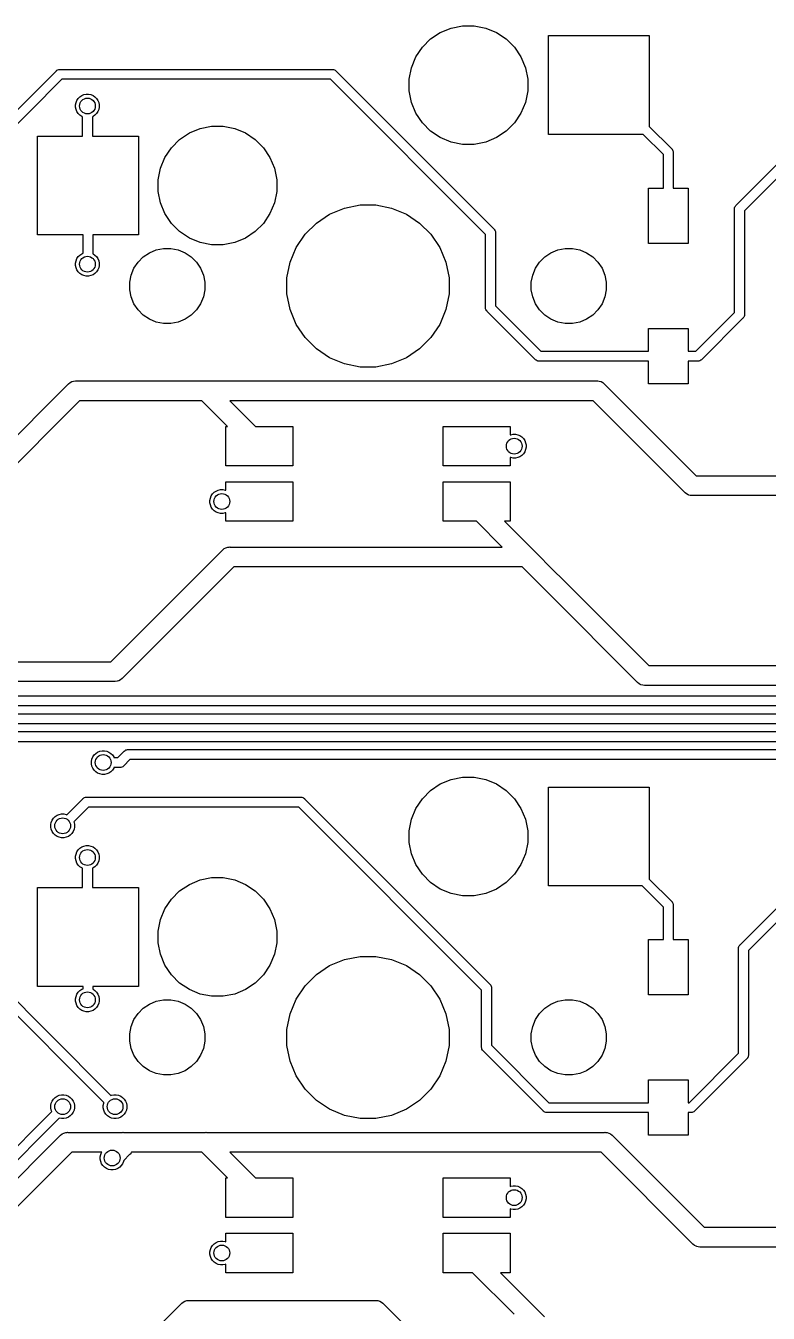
# Model space of a CAD drawing. Extents: x 0.5 to 11.2, y -4.1 to -0.9.
# Drawn here: x 2.695 to 3.434, y -2.899 to -1.617 of the extents above; entities that cross this region are included whole.
import ezdxf

# ---------------------------------------------------------------- set-up
doc = ezdxf.new("R2010")
doc.units = 0
doc.header["$MEASUREMENT"] = 0
doc.layers.add('BLACK', color=7, linetype='CONTINUOUS')

msp = doc.modelspace()

# ---------------------------------------------------------------- linework, layer by layer
at = {"layer": 'BLACK', "linetype": 'CONTINUOUS'}
for p, q in [((3.09808, -1.63031), (3.10776, -1.62385)), ((3.10776, -1.62385), (3.1185, -1.6194)), ((3.1185, -1.6194), (3.12991, -1.61713)), ((3.12991, -1.61713), (3.14154, -1.61713)), ((3.14154, -1.61713), (3.15295, -1.6194)), ((3.15295, -1.6194), (3.1637, -1.62385)), ((3.1637, -1.62385), (3.17337, -1.63031)), ((3.21553, -1.72539), (3.21553, -1.62697)), ((3.21553, -1.62697), (3.31593, -1.62697)), ((3.31593, -1.62697), (3.31593, -1.71745)), ((3.08339, -1.64821), (3.08986, -1.63854)), ((3.08986, -1.63854), (3.09808, -1.63031)), ((3.17337, -1.63031), (3.1816, -1.63854)), ((3.1816, -1.63854), (3.18806, -1.64821)), ((3.07894, -1.65896), (3.08339, -1.64821)), ((3.18806, -1.64821), (3.19251, -1.65896)), ((2.6584, -1.72883), (2.72499, -1.66224)), ((2.72499, -1.66224), (2.72515, -1.66205)), ((2.72515, -1.66205), (2.72533, -1.6619)), ((2.72533, -1.6619), (2.72589, -1.66144)), ((2.72589, -1.66144), (2.72675, -1.66098)), ((2.72675, -1.66098), (2.72685, -1.66095)), ((2.72685, -1.66095), (2.72768, -1.6607)), ((2.72768, -1.6607), (2.7284, -1.66063)), ((2.7284, -1.66063), (2.72864, -1.66061)), ((2.7284, -1.66063), (2.7284, -1.66063)), ((2.72864, -1.66061), (2.72888, -1.66063)), ((2.72888, -1.66063), (3.00005, -1.66063)), ((3.00005, -1.66063), (3.0003, -1.66061)), ((3.0003, -1.66061), (3.00054, -1.66063)), ((3.00054, -1.66063), (3.00054, -1.66063)), ((3.00054, -1.66063), (3.00126, -1.6607)), ((3.00126, -1.6607), (3.00219, -1.66098)), ((3.00219, -1.66098), (3.00304, -1.66144)), ((3.00304, -1.66144), (3.00379, -1.66205)), ((3.00379, -1.66205), (3.00395, -1.66224)), ((3.00395, -1.66224), (3.16108, -1.81938)), ((3.07667, -1.67036), (3.07894, -1.65896)), ((3.19251, -1.65896), (3.19478, -1.67036)), ((2.73068, -1.67047), (2.66663, -1.73452)), ((2.99826, -1.67047), (2.73068, -1.67047)), ((3.15285, -1.82507), (2.99826, -1.67047)), ((3.07667, -1.682), (3.07667, -1.67036)), ((3.19478, -1.67036), (3.19478, -1.682)), ((2.74484, -1.6936), (2.74573, -1.69145)), ((2.74573, -1.69145), (2.74703, -1.68952)), ((2.74703, -1.68952), (2.74867, -1.68787)), ((2.74867, -1.68787), (2.75061, -1.68658)), ((2.75061, -1.68658), (2.75276, -1.68569)), ((2.75276, -1.68569), (2.75504, -1.68524)), ((2.75504, -1.68524), (2.75736, -1.68524)), ((2.75736, -1.68524), (2.75965, -1.68569)), ((2.75965, -1.68569), (2.7618, -1.68658)), ((2.7618, -1.68658), (2.76373, -1.68787)), ((2.76373, -1.68787), (2.76538, -1.68952)), ((2.76538, -1.68952), (2.76667, -1.69145)), ((2.76667, -1.69145), (2.76756, -1.6936)), ((3.07894, -1.69341), (3.07667, -1.682)), ((3.19478, -1.682), (3.19251, -1.69341)), ((2.74439, -1.69588), (2.74484, -1.6936)), ((2.74439, -1.69821), (2.74439, -1.69588)), ((2.74484, -1.70049), (2.74439, -1.69821)), ((2.74573, -1.70264), (2.74484, -1.70049)), ((2.74703, -1.70458), (2.74573, -1.70264)), ((2.74867, -1.70622), (2.74703, -1.70458)), ((2.76538, -1.70458), (2.76373, -1.70622)), ((2.76667, -1.70264), (2.76538, -1.70458)), ((2.76756, -1.70049), (2.76667, -1.70264)), ((2.76756, -1.6936), (2.76801, -1.69588)), ((2.76801, -1.69821), (2.76756, -1.70049)), ((2.76801, -1.69588), (2.76801, -1.69821)), ((3.08339, -1.70415), (3.07894, -1.69341)), ((3.08986, -1.71383), (3.08339, -1.70415)), ((3.18806, -1.70415), (3.1816, -1.71383)), ((3.19251, -1.69341), (3.18806, -1.70415)), ((2.75061, -1.70751), (2.74867, -1.70622)), ((2.75128, -1.70779), (2.75061, -1.70751)), ((2.75128, -1.72697), (2.75128, -1.70779)), ((2.7618, -1.70751), (2.76112, -1.70779)), ((2.76112, -1.70779), (2.76112, -1.72697)), ((2.76373, -1.70622), (2.7618, -1.70751)), ((2.8685, -1.7194), (2.87991, -1.71713)), ((2.87991, -1.71713), (2.89154, -1.71713)), ((2.89154, -1.71713), (2.90295, -1.7194)), ((3.09808, -1.72205), (3.08986, -1.71383)), ((3.1816, -1.71383), (3.17337, -1.72205)), ((2.70659, -1.82539), (2.70659, -1.72697)), ((2.70659, -1.72697), (2.75128, -1.72697)), ((2.76112, -1.72697), (2.80699, -1.72697)), ((2.80699, -1.72697), (2.80699, -1.82539)), ((2.84808, -1.73031), (2.85776, -1.72385)), ((2.85776, -1.72385), (2.8685, -1.7194)), ((2.90295, -1.7194), (2.9137, -1.72385)), ((2.9137, -1.72385), (2.92337, -1.73031)), ((3.10776, -1.72852), (3.09808, -1.72205)), ((3.1185, -1.73297), (3.10776, -1.72852)), ((3.1637, -1.72852), (3.15295, -1.73297)), ((3.17337, -1.72205), (3.1637, -1.72852)), ((3.30995, -1.72539), (3.21553, -1.72539)), ((3.33002, -1.74546), (3.30995, -1.72539)), ((3.31593, -1.71745), (3.33825, -1.73977)), ((2.83339, -1.74821), (2.83986, -1.73854)), ((2.83986, -1.73854), (2.84808, -1.73031)), ((2.92337, -1.73031), (2.9316, -1.73854)), ((2.9316, -1.73854), (2.93806, -1.74821)), ((3.12991, -1.73524), (3.1185, -1.73297)), ((3.14154, -1.73524), (3.12991, -1.73524)), ((3.15295, -1.73297), (3.14154, -1.73524)), ((3.33825, -1.73977), (3.33844, -1.73993)), ((3.33844, -1.73993), (3.33859, -1.74012)), ((3.33859, -1.74012), (3.33905, -1.74068)), ((3.33905, -1.74068), (3.3395, -1.74152)), ((3.3395, -1.74152), (3.33951, -1.74153)), ((3.33951, -1.74153), (3.33979, -1.74246)), ((3.33979, -1.74246), (3.33986, -1.74318)), ((2.82894, -1.75896), (2.83339, -1.74821)), ((2.93806, -1.74821), (2.94251, -1.75896)), ((3.33002, -1.77874), (3.33002, -1.74546)), ((3.33986, -1.74318), (3.33986, -1.74318)), ((3.33986, -1.74318), (3.33989, -1.74343)), ((3.33989, -1.74343), (3.33986, -1.74367)), ((3.33986, -1.74367), (3.33986, -1.77874)), ((3.4025, -1.79576), (3.4494, -1.74886)), ((2.82667, -1.77036), (2.82894, -1.75896)), ((2.94251, -1.75896), (2.94478, -1.77036)), ((3.45509, -1.75709), (3.41073, -1.80145)), ((2.82667, -1.782), (2.82667, -1.77036)), ((2.94478, -1.77036), (2.94478, -1.782)), ((3.31526, -1.83386), (3.31526, -1.77874)), ((3.31526, -1.77874), (3.33002, -1.77874)), ((3.33986, -1.77874), (3.35463, -1.77874)), ((3.35463, -1.77874), (3.35463, -1.83386)), ((2.82894, -1.79341), (2.82667, -1.782)), ((2.83339, -1.80415), (2.82894, -1.79341)), ((2.94251, -1.79341), (2.93806, -1.80415)), ((2.94478, -1.782), (2.94251, -1.79341)), ((2.83986, -1.81383), (2.83339, -1.80415)), ((2.93806, -1.80415), (2.9316, -1.81383)), ((2.98428, -1.81349), (2.9975, -1.80466)), ((2.9975, -1.80466), (3.01219, -1.79857)), ((3.01219, -1.79857), (3.02778, -1.79547)), ((3.02778, -1.79547), (3.04368, -1.79547)), ((3.04368, -1.79547), (3.05927, -1.79857)), ((3.05927, -1.79857), (3.07396, -1.80466)), ((3.07396, -1.80466), (3.08718, -1.81349)), ((3.40086, -1.79941), (3.40096, -1.79844)), ((3.40089, -1.79965), (3.40086, -1.79941)), ((3.40089, -1.90269), (3.40089, -1.79965)), ((3.40096, -1.79844), (3.40124, -1.79752)), ((3.40124, -1.79752), (3.4017, -1.79666)), ((3.4017, -1.79666), (3.40216, -1.7961)), ((3.40216, -1.7961), (3.40231, -1.79591)), ((3.40216, -1.7961), (3.40216, -1.7961)), ((3.40231, -1.79591), (3.4025, -1.79576)), ((3.41073, -1.80145), (3.41073, -1.90448)), ((2.84808, -1.82205), (2.83986, -1.81383)), ((2.9316, -1.81383), (2.92337, -1.82205)), ((2.97304, -1.82473), (2.98428, -1.81349)), ((3.08718, -1.81349), (3.09842, -1.82473)), ((3.16108, -1.81938), (3.16127, -1.81953)), ((3.16127, -1.81953), (3.16143, -1.81972)), ((3.16143, -1.81972), (3.16143, -1.81972)), ((3.16143, -1.81972), (3.16166, -1.82001)), ((2.75187, -1.82539), (2.70659, -1.82539)), ((2.75187, -1.84354), (2.75187, -1.82539)), ((2.80699, -1.82539), (2.76171, -1.82539)), ((2.76171, -1.82539), (2.76171, -1.84403)), ((2.85776, -1.82852), (2.84808, -1.82205)), ((2.8685, -1.83297), (2.85776, -1.82852)), ((2.9137, -1.82852), (2.90295, -1.83297)), ((2.92337, -1.82205), (2.9137, -1.82852)), ((2.96421, -1.83795), (2.97304, -1.82473)), ((3.09842, -1.82473), (3.10725, -1.83795)), ((3.15285, -1.89759), (3.15285, -1.82507)), ((3.16166, -1.82001), (3.16189, -1.82028)), ((3.16189, -1.82028), (3.16234, -1.82114)), ((3.16234, -1.82114), (3.16263, -1.82207)), ((3.16263, -1.82207), (3.1627, -1.82279)), ((3.1627, -1.82279), (3.1627, -1.82279)), ((3.1627, -1.82279), (3.16272, -1.82303)), ((3.16272, -1.82303), (3.1627, -1.82327)), ((3.1627, -1.82327), (3.1627, -1.8958)), ((2.74703, -1.847), (2.74867, -1.84535)), ((2.74867, -1.84535), (2.75061, -1.84406)), ((2.75061, -1.84406), (2.75187, -1.84354)), ((2.76171, -1.84403), (2.7618, -1.84406)), ((2.7618, -1.84406), (2.76373, -1.84535)), ((2.76373, -1.84535), (2.76538, -1.847)), ((2.81189, -1.84713), (2.81801, -1.84304)), ((2.81801, -1.84304), (2.82482, -1.84022)), ((2.82482, -1.84022), (2.83204, -1.83878)), ((2.83204, -1.83878), (2.83941, -1.83878)), ((2.83941, -1.83878), (2.84664, -1.84022)), ((2.84664, -1.84022), (2.85344, -1.84304)), ((2.85344, -1.84304), (2.85957, -1.84713)), ((2.87991, -1.83524), (2.8685, -1.83297)), ((2.89154, -1.83524), (2.87991, -1.83524)), ((2.90295, -1.83297), (2.89154, -1.83524)), ((2.95812, -1.85264), (2.96421, -1.83795)), ((3.10725, -1.83795), (3.11334, -1.85264)), ((3.21189, -1.84713), (3.21801, -1.84304)), ((3.21801, -1.84304), (3.22482, -1.84022)), ((3.22482, -1.84022), (3.23204, -1.83878)), ((3.23204, -1.83878), (3.23941, -1.83878)), ((3.23941, -1.83878), (3.24664, -1.84022)), ((3.24664, -1.84022), (3.25344, -1.84304)), ((3.25344, -1.84304), (3.25957, -1.84713)), ((3.35463, -1.83386), (3.31526, -1.83386)), ((2.74439, -1.85336), (2.74484, -1.85108)), ((2.74439, -1.85569), (2.74439, -1.85336)), ((2.74484, -1.85797), (2.74439, -1.85569)), ((2.74484, -1.85108), (2.74573, -1.84893)), ((2.74573, -1.86012), (2.74484, -1.85797)), ((2.74573, -1.84893), (2.74703, -1.847)), ((2.76538, -1.847), (2.76667, -1.84893)), ((2.76667, -1.84893), (2.76756, -1.85108)), ((2.76756, -1.85797), (2.76667, -1.86012)), ((2.76756, -1.85108), (2.76801, -1.85336)), ((2.76801, -1.85569), (2.76756, -1.85797)), ((2.76801, -1.85336), (2.76801, -1.85569)), ((2.80258, -1.85846), (2.80668, -1.85234)), ((2.80668, -1.85234), (2.81189, -1.84713)), ((2.85957, -1.84713), (2.86478, -1.85234)), ((2.86478, -1.85234), (2.86887, -1.85846)), ((2.95502, -1.86823), (2.95812, -1.85264)), ((3.11334, -1.85264), (3.11644, -1.86823)), ((3.20258, -1.85846), (3.20668, -1.85234)), ((3.20668, -1.85234), (3.21189, -1.84713)), ((3.25957, -1.84713), (3.26478, -1.85234)), ((3.26478, -1.85234), (3.26887, -1.85846)), ((2.74703, -1.86206), (2.74573, -1.86012)), ((2.74867, -1.8637), (2.74703, -1.86206)), ((2.75061, -1.86499), (2.74867, -1.8637)), ((2.75276, -1.86588), (2.75061, -1.86499)), ((2.75504, -1.86634), (2.75276, -1.86588)), ((2.75736, -1.86634), (2.75504, -1.86634)), ((2.75965, -1.86588), (2.75736, -1.86634)), ((2.7618, -1.86499), (2.75965, -1.86588)), ((2.76373, -1.8637), (2.7618, -1.86499)), ((2.76538, -1.86206), (2.76373, -1.8637)), ((2.76667, -1.86012), (2.76538, -1.86206)), ((2.79833, -1.8725), (2.79976, -1.86527)), ((2.79976, -1.86527), (2.80258, -1.85846)), ((2.86887, -1.85846), (2.87169, -1.86527)), ((2.87169, -1.86527), (2.87313, -1.8725)), ((2.95502, -1.88413), (2.95502, -1.86823)), ((3.11644, -1.86823), (3.11644, -1.88413)), ((3.19833, -1.8725), (3.19976, -1.86527)), ((3.19976, -1.86527), (3.20258, -1.85846)), ((3.26887, -1.85846), (3.27169, -1.86527)), ((3.27169, -1.86527), (3.27313, -1.8725)), ((2.79833, -1.87986), (2.79833, -1.8725)), ((2.79976, -1.88709), (2.79833, -1.87986)), ((2.87313, -1.87986), (2.87169, -1.88709)), ((2.87313, -1.8725), (2.87313, -1.87986)), ((3.19833, -1.87986), (3.19833, -1.8725)), ((3.19976, -1.88709), (3.19833, -1.87986)), ((3.27313, -1.87986), (3.27169, -1.88709)), ((3.27313, -1.8725), (3.27313, -1.87986)), ((2.80258, -1.8939), (2.79976, -1.88709)), ((2.80668, -1.90002), (2.80258, -1.8939)), ((2.86887, -1.8939), (2.86478, -1.90002)), ((2.87169, -1.88709), (2.86887, -1.8939)), ((2.95812, -1.89972), (2.95502, -1.88413)), ((3.11644, -1.88413), (3.11334, -1.89972)), ((3.1627, -1.8958), (3.20804, -1.94114)), ((3.20258, -1.8939), (3.19976, -1.88709)), ((3.20668, -1.90002), (3.20258, -1.8939)), ((3.26887, -1.8939), (3.26478, -1.90002)), ((3.27169, -1.88709), (3.26887, -1.8939)), ((2.81189, -1.90523), (2.80668, -1.90002)), ((2.81801, -1.90933), (2.81189, -1.90523)), ((2.82482, -1.91215), (2.81801, -1.90933)), ((2.85344, -1.90933), (2.84664, -1.91215)), ((2.85957, -1.90523), (2.85344, -1.90933)), ((2.86478, -1.90002), (2.85957, -1.90523)), ((2.96421, -1.91441), (2.95812, -1.89972)), ((3.11334, -1.89972), (3.10725, -1.91441)), ((3.15283, -1.89783), (3.15285, -1.89759)), ((3.15293, -1.8988), (3.15283, -1.89783)), ((3.15321, -1.89973), (3.15293, -1.8988)), ((3.15366, -1.90058), (3.15321, -1.89973)), ((3.15407, -1.90107), (3.15366, -1.90058)), ((3.15428, -1.90133), (3.15407, -1.90107)), ((3.15447, -1.90149), (3.15428, -1.90133)), ((3.20235, -1.94937), (3.15447, -1.90149)), ((3.21189, -1.90523), (3.20668, -1.90002)), ((3.21801, -1.90933), (3.21189, -1.90523)), ((3.22482, -1.91215), (3.21801, -1.90933)), ((3.25344, -1.90933), (3.24664, -1.91215)), ((3.25957, -1.90523), (3.25344, -1.90933)), ((3.26478, -1.90002), (3.25957, -1.90523)), ((3.36243, -1.94114), (3.40089, -1.90269)), ((3.40912, -1.90837), (3.36812, -1.94937)), ((3.4093, -1.90822), (3.40912, -1.90837)), ((3.40946, -1.90803), (3.4093, -1.90822)), ((3.40992, -1.90747), (3.40946, -1.90803)), ((3.40946, -1.90803), (3.40946, -1.90803)), ((3.40996, -1.90739), (3.40992, -1.90747)), ((3.41038, -1.90662), (3.40996, -1.90739)), ((3.41066, -1.90569), (3.41038, -1.90662)), ((3.41073, -1.90497), (3.41066, -1.90569)), ((3.41073, -1.90448), (3.41075, -1.90472)), ((3.41075, -1.90472), (3.41073, -1.90497)), ((3.41073, -1.90497), (3.41073, -1.90497)), ((2.83204, -1.91358), (2.82482, -1.91215)), ((2.83941, -1.91358), (2.83204, -1.91358)), ((2.84664, -1.91215), (2.83941, -1.91358)), ((2.97304, -1.92763), (2.96421, -1.91441)), ((3.10725, -1.91441), (3.09842, -1.92763)), ((3.23204, -1.91358), (3.22482, -1.91215)), ((3.23941, -1.91358), (3.23204, -1.91358)), ((3.24664, -1.91215), (3.23941, -1.91358)), ((3.31526, -1.94114), (3.31526, -1.9185)), ((3.31526, -1.9185), (3.35463, -1.9185)), ((3.35463, -1.9185), (3.35463, -1.94114)), ((2.98428, -1.93887), (2.97304, -1.92763)), ((3.09842, -1.92763), (3.08718, -1.93887)), ((2.9975, -1.9477), (2.98428, -1.93887)), ((3.01219, -1.95379), (2.9975, -1.9477)), ((3.07396, -1.9477), (3.05927, -1.95379)), ((3.08718, -1.93887), (3.07396, -1.9477)), ((3.20804, -1.94114), (3.31526, -1.94114)), ((3.35463, -1.94114), (3.36243, -1.94114)), ((3.02778, -1.95689), (3.01219, -1.95379)), ((3.04368, -1.95689), (3.02778, -1.95689)), ((3.05927, -1.95379), (3.04368, -1.95689)), ((3.20251, -1.94956), (3.20235, -1.94937)), ((3.20269, -1.94971), (3.20251, -1.94956)), ((3.20326, -1.95017), (3.20269, -1.94971)), ((3.20269, -1.94971), (3.20269, -1.94971)), ((3.20411, -1.95063), (3.20326, -1.95017)), ((3.20504, -1.95091), (3.20411, -1.95063)), ((3.20576, -1.95098), (3.20504, -1.95091)), ((3.206, -1.95101), (3.20576, -1.95098)), ((3.20576, -1.95098), (3.20576, -1.95098)), ((3.20625, -1.95098), (3.206, -1.95101)), ((3.31526, -1.95098), (3.20625, -1.95098)), ((3.31526, -1.97362), (3.31526, -1.95098)), ((3.36423, -1.95098), (3.35463, -1.95098)), ((3.35463, -1.95098), (3.35463, -1.97362)), ((3.36447, -1.95101), (3.36423, -1.95098)), ((3.36471, -1.95098), (3.36447, -1.95101)), ((3.36543, -1.95091), (3.36471, -1.95098)), ((3.36471, -1.95098), (3.36471, -1.95098)), ((3.36636, -1.95063), (3.36543, -1.95091)), ((3.36722, -1.95017), (3.36636, -1.95063)), ((3.36797, -1.94956), (3.36722, -1.95017)), ((3.36812, -1.94937), (3.36797, -1.94956)), ((2.73709, -1.97389), (2.7374, -1.97352)), ((2.7374, -1.97352), (2.7389, -1.97229)), ((2.7389, -1.97229), (2.7406, -1.97137)), ((2.7406, -1.97137), (2.74076, -1.97133)), ((2.74076, -1.97133), (2.74246, -1.97081)), ((2.74246, -1.97081), (2.74439, -1.97062)), ((2.74439, -1.97062), (2.74487, -1.97067)), ((2.74487, -1.97067), (2.87383, -1.97067)), ((2.87383, -1.97067), (2.87431, -1.97062)), ((2.87431, -1.97062), (2.87479, -1.97067)), ((2.87479, -1.97067), (3.26359, -1.97067)), ((3.26359, -1.97067), (3.26407, -1.97062)), ((3.26407, -1.97062), (3.26456, -1.97067)), ((3.26456, -1.97067), (3.266, -1.97081)), ((3.266, -1.97081), (3.26786, -1.97137)), ((3.26786, -1.97137), (3.26957, -1.97229)), ((3.26957, -1.97229), (3.27107, -1.97352)), ((3.27107, -1.97352), (3.27138, -1.97389)), ((3.35463, -1.97362), (3.31526, -1.97362)), ((2.6222, -2.08878), (2.73709, -1.97389)), ((3.27138, -1.97389), (3.36264, -2.06516)), ((2.74847, -1.99035), (2.63358, -2.10524)), ((2.87023, -1.99035), (2.74847, -1.99035)), ((2.89582, -2.01594), (2.87023, -1.99035)), ((3.26, -1.99035), (2.89807, -1.99035)), ((2.89807, -1.99035), (2.92366, -2.01594)), ((3.35126, -2.08162), (3.26, -1.99035)), ((2.894, -2.05531), (2.894, -2.01594)), ((2.894, -2.01594), (2.89582, -2.01594)), ((2.92366, -2.01594), (2.96093, -2.01594)), ((2.96093, -2.01594), (2.96093, -2.05531)), ((3.11053, -2.05531), (3.11053, -2.01594)), ((3.11053, -2.01594), (3.17746, -2.01594)), ((3.17746, -2.01594), (3.17746, -2.02448)), ((3.17746, -2.02448), (3.17795, -2.02427)), ((3.17795, -2.02427), (3.18023, -2.02382)), ((3.18023, -2.02382), (3.18256, -2.02382)), ((3.18256, -2.02382), (3.18484, -2.02427)), ((3.18484, -2.02427), (3.18699, -2.02516)), ((3.18699, -2.02516), (3.18893, -2.02646)), ((3.18893, -2.02646), (3.19057, -2.0281)), ((3.19057, -2.0281), (3.19186, -2.03004)), ((3.19186, -2.03004), (3.19275, -2.03218)), ((3.19275, -2.03218), (3.19321, -2.03447)), ((3.19321, -2.03679), (3.19275, -2.03908)), ((3.19321, -2.03447), (3.19321, -2.03679)), ((3.17795, -2.04699), (3.17746, -2.04678)), ((3.17746, -2.04678), (3.17746, -2.05531)), ((3.18023, -2.04744), (3.17795, -2.04699)), ((3.18256, -2.04744), (3.18023, -2.04744)), ((3.18484, -2.04699), (3.18256, -2.04744)), ((3.18699, -2.0461), (3.18484, -2.04699)), ((3.18893, -2.0448), (3.18699, -2.0461)), ((3.19057, -2.04316), (3.18893, -2.0448)), ((3.19186, -2.04122), (3.19057, -2.04316)), ((3.19275, -2.03908), (3.19186, -2.04122)), ((2.96093, -2.05531), (2.894, -2.05531)), ((3.17746, -2.05531), (3.11053, -2.05531)), ((2.894, -2.07959), (2.894, -2.07106)), ((2.894, -2.07106), (2.96093, -2.07106)), ((2.96093, -2.07106), (2.96093, -2.11043)), ((3.11053, -2.11043), (3.11053, -2.07106)), ((3.11053, -2.07106), (3.17746, -2.07106)), ((3.17746, -2.07106), (3.17746, -2.11043)), ((3.36264, -2.06516), (3.6258, -2.06516)), ((2.87825, -2.08958), (2.8787, -2.0873)), ((2.8787, -2.0873), (2.87959, -2.08515)), ((2.87959, -2.08515), (2.88088, -2.08322)), ((2.88088, -2.08322), (2.88253, -2.08157)), ((2.88253, -2.08157), (2.88446, -2.08028)), ((2.88446, -2.08028), (2.88661, -2.07939)), ((2.88661, -2.07939), (2.8889, -2.07894)), ((2.8889, -2.07894), (2.89122, -2.07894)), ((2.89122, -2.07894), (2.8935, -2.07939)), ((2.8935, -2.07939), (2.894, -2.07959)), ((3.35157, -2.08199), (3.35126, -2.08162)), ((3.35307, -2.08322), (3.35157, -2.08199)), ((3.35478, -2.08414), (3.35307, -2.08322)), ((3.35518, -2.08426), (3.35478, -2.08414)), ((3.35663, -2.0847), (3.35518, -2.08426)), ((3.35856, -2.08489), (3.35663, -2.0847)), ((3.35905, -2.08484), (3.35856, -2.08489)), ((3.6222, -2.08484), (3.35905, -2.08484)), ((2.87825, -2.09191), (2.87825, -2.08958)), ((2.8787, -2.09419), (2.87825, -2.09191)), ((2.87959, -2.09634), (2.8787, -2.09419)), ((2.88088, -2.09828), (2.87959, -2.09634)), ((2.88253, -2.09992), (2.88088, -2.09828)), ((2.88446, -2.10121), (2.88253, -2.09992)), ((2.88661, -2.10211), (2.88446, -2.10121)), ((2.894, -2.1019), (2.8935, -2.10211)), ((2.894, -2.11043), (2.894, -2.1019)), ((2.8889, -2.10256), (2.88661, -2.10211)), ((2.89122, -2.10256), (2.8889, -2.10256)), ((2.8935, -2.10211), (2.89122, -2.10256)), ((2.96093, -2.11043), (2.894, -2.11043)), ((3.14386, -2.11043), (3.11053, -2.11043)), ((3.16945, -2.13602), (3.14386, -2.11043)), ((3.17746, -2.11043), (3.17169, -2.11043)), ((3.17169, -2.11043), (3.19983, -2.13856)), ((2.77968, -2.2502), (2.89063, -2.13925)), ((2.89063, -2.13925), (2.89094, -2.13887)), ((2.89094, -2.13887), (2.89244, -2.13764)), ((2.89244, -2.13764), (2.89415, -2.13673)), ((2.89415, -2.13673), (2.896, -2.13617)), ((2.896, -2.13617), (2.89745, -2.13602)), ((2.89745, -2.13602), (2.89793, -2.13598)), ((2.89745, -2.13602), (2.89745, -2.13602)), ((2.89793, -2.13598), (2.89842, -2.13602)), ((2.89842, -2.13602), (3.16945, -2.13602)), ((3.19983, -2.13856), (3.2002, -2.13887)), ((3.2002, -2.13887), (3.20051, -2.13925)), ((3.20051, -2.13925), (3.22218, -2.16092)), ((2.90201, -2.15571), (2.79106, -2.26666)), ((3.18913, -2.15571), (2.90201, -2.15571)), ((3.20713, -2.17371), (3.18913, -2.15571)), ((3.22218, -2.16092), (3.22807, -2.16681)), ((3.21415, -2.18073), (3.20713, -2.17371)), ((3.22807, -2.16681), (3.22807, -2.16681)), ((3.22807, -2.16681), (3.3154, -2.25413)), ((3.30402, -2.27059), (3.21415, -2.18073)), ((3.21415, -2.18073), (3.21415, -2.18073)), ((2.46894, -2.2502), (2.77968, -2.2502)), ((3.3154, -2.25413), (3.93323, -2.25413)), ((2.78925, -2.26826), (2.78754, -2.26918)), ((2.79075, -2.26703), (2.78925, -2.26826)), ((2.79106, -2.26666), (2.79075, -2.26703)), ((2.78328, -2.26988), (2.46535, -2.26988)), ((2.78376, -2.26993), (2.78328, -2.26988)), ((2.78569, -2.26974), (2.78376, -2.26993)), ((2.78602, -2.26964), (2.78569, -2.26974)), ((2.78754, -2.26918), (2.78602, -2.26964)), ((3.30433, -2.27097), (3.30402, -2.27059)), ((3.30582, -2.2722), (3.30433, -2.27097)), ((3.30701, -2.27283), (3.30582, -2.2722)), ((3.30753, -2.27311), (3.30701, -2.27283)), ((3.30939, -2.27368), (3.30753, -2.27311)), ((3.31132, -2.27387), (3.30939, -2.27368)), ((3.3118, -2.27382), (3.31132, -2.27387)), ((3.9565, -2.27382), (3.3118, -2.27382)), ((2.1294, -2.28425), (4.31357, -2.28425)), ((4.31177, -2.29409), (2.1312, -2.29409)), ((2.13678, -2.30197), (4.3062, -2.30197)), ((4.30437, -2.31197), (2.1386, -2.31197)), ((2.15381, -2.31984), (4.29879, -2.31984)), ((4.29697, -2.32984), (2.15564, -2.32984)), ((2.76059, -2.34715), (2.76148, -2.345)), ((2.76148, -2.345), (2.76277, -2.34306)), ((2.76277, -2.34306), (2.76442, -2.34142)), ((2.76442, -2.34142), (2.76635, -2.34012)), ((2.76635, -2.34012), (2.7685, -2.33923)), ((2.7685, -2.33923), (2.77079, -2.33878)), ((2.77079, -2.33878), (2.77311, -2.33878)), ((2.77311, -2.33878), (2.77539, -2.33923)), ((2.77539, -2.33923), (2.77754, -2.34012)), ((2.77754, -2.34012), (2.77948, -2.34142)), ((2.77948, -2.34142), (2.78112, -2.34306)), ((2.78112, -2.34306), (2.78242, -2.345)), ((2.78242, -2.345), (2.78266, -2.34559)), ((2.78658, -2.34559), (2.79282, -2.33935)), ((2.79282, -2.33935), (2.79297, -2.33916)), ((2.79297, -2.33916), (2.79373, -2.33854)), ((2.79373, -2.33854), (2.7946, -2.33807)), ((2.7946, -2.33807), (2.79555, -2.33779)), ((2.79555, -2.33779), (2.79628, -2.33772)), ((2.79628, -2.33772), (2.79653, -2.33769)), ((2.79653, -2.33769), (2.79677, -2.33772)), ((2.79677, -2.33772), (4.29139, -2.33772)), ((2.76014, -2.34943), (2.76059, -2.34715)), ((2.76014, -2.35175), (2.76014, -2.34943)), ((2.76059, -2.35404), (2.76014, -2.35175)), ((2.76148, -2.35619), (2.76059, -2.35404)), ((2.76277, -2.35812), (2.76148, -2.35619)), ((2.76442, -2.35976), (2.76277, -2.35812)), ((2.78112, -2.35812), (2.77948, -2.35976)), ((2.78242, -2.35619), (2.78112, -2.35812)), ((2.78266, -2.35559), (2.78242, -2.35619)), ((2.78266, -2.34559), (2.78658, -2.34559)), ((2.78841, -2.35559), (2.78266, -2.35559)), ((2.78865, -2.35561), (2.78841, -2.35559)), ((2.7889, -2.35559), (2.78865, -2.35561)), ((2.78963, -2.35552), (2.7889, -2.35559)), ((2.79057, -2.35523), (2.78963, -2.35552)), ((2.79144, -2.35477), (2.79057, -2.35523)), ((2.7922, -2.35414), (2.79144, -2.35477)), ((2.79236, -2.35395), (2.7922, -2.35414)), ((2.7986, -2.34772), (2.79236, -2.35395)), ((4.28956, -2.34772), (2.7986, -2.34772)), ((2.76635, -2.36106), (2.76442, -2.35976)), ((2.7685, -2.36195), (2.76635, -2.36106)), ((2.77079, -2.3624), (2.7685, -2.36195)), ((2.77311, -2.3624), (2.77079, -2.3624)), ((2.77539, -2.36195), (2.77311, -2.3624)), ((2.77754, -2.36106), (2.77539, -2.36195)), ((2.77948, -2.35976), (2.77754, -2.36106)), ((3.10776, -2.37188), (3.1185, -2.36743)), ((3.1185, -2.36743), (3.12991, -2.36516)), ((3.12991, -2.36516), (3.14154, -2.36516)), ((3.14154, -2.36516), (3.15295, -2.36743)), ((3.15295, -2.36743), (3.1637, -2.37188)), ((3.08986, -2.38657), (3.09808, -2.37834)), ((3.09808, -2.37834), (3.10776, -2.37188)), ((3.1637, -2.37188), (3.17337, -2.37834)), ((3.17337, -2.37834), (3.1816, -2.38657)), ((3.21553, -2.47343), (3.21553, -2.375)), ((3.21553, -2.375), (3.31593, -2.375)), ((3.31593, -2.375), (3.31593, -2.46666)), ((2.73571, -2.4025), (2.75157, -2.38665)), ((2.75725, -2.39488), (2.74267, -2.40946)), ((2.75157, -2.38665), (2.75172, -2.38646)), ((2.75172, -2.38646), (2.75191, -2.38631)), ((2.75191, -2.38631), (2.75247, -2.38585)), ((2.75191, -2.38631), (2.75191, -2.38631)), ((2.75247, -2.38585), (2.75332, -2.38539)), ((2.75332, -2.38539), (2.75425, -2.38511)), ((2.75425, -2.38511), (2.75498, -2.38504)), ((2.75498, -2.38504), (2.75522, -2.38502)), ((2.75498, -2.38504), (2.75498, -2.38504)), ((2.75522, -2.38502), (2.75546, -2.38504)), ((2.75546, -2.38504), (2.96856, -2.38504)), ((2.96676, -2.39488), (2.75725, -2.39488)), ((3.14892, -2.57704), (2.96676, -2.39488)), ((2.96856, -2.38504), (2.9688, -2.38502)), ((2.9688, -2.38502), (2.96904, -2.38504)), ((2.96904, -2.38504), (2.96904, -2.38504)), ((2.96904, -2.38504), (2.96976, -2.38511)), ((2.96976, -2.38511), (2.97069, -2.38539)), ((2.97069, -2.38539), (2.97155, -2.38585)), ((2.97155, -2.38585), (2.9723, -2.38646)), ((2.9723, -2.38646), (2.97245, -2.38665)), ((2.97245, -2.38665), (3.15715, -2.57135)), ((3.07894, -2.40699), (3.08339, -2.39624)), ((3.08339, -2.39624), (3.08986, -2.38657)), ((3.1816, -2.38657), (3.18806, -2.39624)), ((3.18806, -2.39624), (3.19251, -2.40699)), ((2.72024, -2.41014), (2.72113, -2.40799)), ((2.72113, -2.40799), (2.72242, -2.40605)), ((2.72242, -2.40605), (2.72407, -2.40441)), ((2.72407, -2.40441), (2.726, -2.40312)), ((2.726, -2.40312), (2.72815, -2.40223)), ((2.72815, -2.40223), (2.73043, -2.40177)), ((2.73043, -2.40177), (2.73276, -2.40177)), ((2.73276, -2.40177), (2.73504, -2.40223)), ((2.73504, -2.40223), (2.73571, -2.4025)), ((2.74267, -2.40946), (2.74295, -2.41014)), ((3.07667, -2.4184), (3.07894, -2.40699)), ((3.19251, -2.40699), (3.19478, -2.4184)), ((2.71978, -2.41242), (2.72024, -2.41014)), ((2.71978, -2.41475), (2.71978, -2.41242)), ((2.72024, -2.41703), (2.71978, -2.41475)), ((2.72113, -2.41918), (2.72024, -2.41703)), ((2.72242, -2.42111), (2.72113, -2.41918)), ((2.72407, -2.42276), (2.72242, -2.42111)), ((2.74077, -2.42111), (2.73912, -2.42276)), ((2.74206, -2.41918), (2.74077, -2.42111)), ((2.74295, -2.41703), (2.74206, -2.41918)), ((2.74295, -2.41014), (2.74341, -2.41242)), ((2.74341, -2.41475), (2.74295, -2.41703)), ((2.74341, -2.41242), (2.74341, -2.41475)), ((3.07667, -2.43003), (3.07667, -2.4184)), ((3.19478, -2.4184), (3.19478, -2.43003)), ((2.726, -2.42405), (2.72407, -2.42276)), ((2.72815, -2.42494), (2.726, -2.42405)), ((2.73043, -2.42539), (2.72815, -2.42494)), ((2.73276, -2.42539), (2.73043, -2.42539)), ((2.73504, -2.42494), (2.73276, -2.42539)), ((2.73719, -2.42405), (2.73504, -2.42494)), ((2.73912, -2.42276), (2.73719, -2.42405)), ((2.74867, -2.4359), (2.75061, -2.43461)), ((2.75061, -2.43461), (2.75276, -2.43372)), ((2.75276, -2.43372), (2.75504, -2.43327)), ((2.75504, -2.43327), (2.75736, -2.43327)), ((2.75736, -2.43327), (2.75965, -2.43372)), ((2.75965, -2.43372), (2.7618, -2.43461)), ((2.7618, -2.43461), (2.76373, -2.4359)), ((3.07894, -2.44144), (3.07667, -2.43003)), ((3.19478, -2.43003), (3.19251, -2.44144)), ((2.74439, -2.44392), (2.74484, -2.44163)), ((2.74439, -2.44624), (2.74439, -2.44392)), ((2.74484, -2.44852), (2.74439, -2.44624)), ((2.74484, -2.44163), (2.74573, -2.43948)), ((2.74573, -2.43948), (2.74703, -2.43755)), ((2.74703, -2.43755), (2.74867, -2.4359)), ((2.76373, -2.4359), (2.76538, -2.43755)), ((2.76538, -2.43755), (2.76667, -2.43948)), ((2.76667, -2.43948), (2.76756, -2.44163)), ((2.76756, -2.44163), (2.76801, -2.44392)), ((2.76801, -2.44624), (2.76756, -2.44852)), ((2.76801, -2.44392), (2.76801, -2.44624)), ((3.08339, -2.45219), (3.07894, -2.44144)), ((3.19251, -2.44144), (3.18806, -2.45219)), ((2.74573, -2.45067), (2.74484, -2.44852)), ((2.74703, -2.45261), (2.74573, -2.45067)), ((2.74867, -2.45425), (2.74703, -2.45261)), ((2.75061, -2.45555), (2.74867, -2.45425)), ((2.75128, -2.45582), (2.75061, -2.45555)), ((2.75128, -2.475), (2.75128, -2.45582)), ((2.7618, -2.45555), (2.76112, -2.45582)), ((2.76112, -2.45582), (2.76112, -2.475)), ((2.76373, -2.45425), (2.7618, -2.45555)), ((2.76538, -2.45261), (2.76373, -2.45425)), ((2.76667, -2.45067), (2.76538, -2.45261)), ((2.76756, -2.44852), (2.76667, -2.45067)), ((3.08986, -2.46186), (3.08339, -2.45219)), ((3.18806, -2.45219), (3.1816, -2.46186)), ((2.84808, -2.47834), (2.85776, -2.47188)), ((2.85776, -2.47188), (2.8685, -2.46743)), ((2.8685, -2.46743), (2.87991, -2.46516)), ((2.87991, -2.46516), (2.89154, -2.46516)), ((2.89154, -2.46516), (2.90295, -2.46743)), ((2.90295, -2.46743), (2.9137, -2.47188)), ((2.9137, -2.47188), (2.92337, -2.47834)), ((3.09808, -2.47008), (3.08986, -2.46186)), ((3.10776, -2.47655), (3.09808, -2.47008)), ((3.17337, -2.47008), (3.1637, -2.47655)), ((3.1816, -2.46186), (3.17337, -2.47008)), ((3.30877, -2.47343), (3.21553, -2.47343)), ((3.33002, -2.49468), (3.30877, -2.47343)), ((3.31593, -2.46666), (3.33825, -2.48899)), ((3.40644, -2.53198), (3.46909, -2.46933)), ((2.70659, -2.57343), (2.70659, -2.475)), ((2.70659, -2.475), (2.75128, -2.475)), ((2.76112, -2.475), (2.80699, -2.475)), ((2.80699, -2.475), (2.80699, -2.57343)), ((2.83986, -2.48657), (2.84808, -2.47834)), ((2.92337, -2.47834), (2.9316, -2.48657)), ((3.1185, -2.481), (3.10776, -2.47655)), ((3.12991, -2.48327), (3.1185, -2.481)), ((3.14154, -2.48327), (3.12991, -2.48327)), ((3.15295, -2.481), (3.14154, -2.48327)), ((3.1637, -2.47655), (3.15295, -2.481)), ((3.47477, -2.47756), (3.41467, -2.53767)), ((2.82894, -2.50699), (2.83339, -2.49624)), ((2.83339, -2.49624), (2.83986, -2.48657)), ((2.9316, -2.48657), (2.93806, -2.49624)), ((2.93806, -2.49624), (2.94251, -2.50699)), ((3.33002, -2.52677), (3.33002, -2.49468)), ((3.33825, -2.48899), (3.33844, -2.48914)), ((3.33844, -2.48914), (3.33859, -2.48933)), ((3.33859, -2.48933), (3.33859, -2.48933)), ((3.33859, -2.48933), (3.33905, -2.48989)), ((3.33905, -2.48989), (3.33939, -2.49053)), ((3.33939, -2.49053), (3.33951, -2.49075)), ((3.33951, -2.49075), (3.33979, -2.49167)), ((3.33979, -2.49167), (3.33986, -2.4924)), ((3.33986, -2.4924), (3.33986, -2.4924)), ((3.33986, -2.4924), (3.33989, -2.49264)), ((3.33989, -2.49264), (3.33986, -2.49288)), ((3.33986, -2.49288), (3.33986, -2.52677)), ((2.82667, -2.5184), (2.82894, -2.50699)), ((2.94251, -2.50699), (2.94478, -2.5184)), ((2.82667, -2.53003), (2.82667, -2.5184)), ((2.94478, -2.5184), (2.94478, -2.53003)), ((2.82894, -2.54144), (2.82667, -2.53003)), ((2.94478, -2.53003), (2.94251, -2.54144)), ((3.31526, -2.58189), (3.31526, -2.52677)), ((3.31526, -2.52677), (3.33002, -2.52677)), ((3.33986, -2.52677), (3.35463, -2.52677)), ((3.35463, -2.52677), (3.35463, -2.58189)), ((3.4048, -2.53563), (3.40483, -2.53536)), ((3.40482, -2.53587), (3.4048, -2.53563)), ((3.40482, -2.63989), (3.40482, -2.53587)), ((3.40483, -2.53536), (3.40489, -2.53467)), ((3.40489, -2.53467), (3.40493, -2.53454)), ((3.40493, -2.53454), (3.40518, -2.53374)), ((3.40518, -2.53374), (3.40563, -2.53288)), ((3.40563, -2.53288), (3.40609, -2.53232)), ((3.40609, -2.53232), (3.40625, -2.53213)), ((3.40609, -2.53232), (3.40609, -2.53232)), ((3.40625, -2.53213), (3.40644, -2.53198)), ((3.41467, -2.53767), (3.41467, -2.64169)), ((2.83339, -2.55219), (2.82894, -2.54144)), ((2.94251, -2.54144), (2.93806, -2.55219)), ((2.9975, -2.55269), (3.01219, -2.54661)), ((3.01219, -2.54661), (3.02778, -2.5435)), ((3.02778, -2.5435), (3.04368, -2.5435)), ((3.04368, -2.5435), (3.05927, -2.54661)), ((3.05927, -2.54661), (3.07396, -2.55269)), ((2.83986, -2.56186), (2.83339, -2.55219)), ((2.84808, -2.57008), (2.83986, -2.56186)), ((2.9316, -2.56186), (2.92337, -2.57008)), ((2.93806, -2.55219), (2.9316, -2.56186)), ((2.97304, -2.57276), (2.98428, -2.56152)), ((2.98428, -2.56152), (2.9975, -2.55269)), ((3.07396, -2.55269), (3.08718, -2.56152)), ((3.08718, -2.56152), (3.09842, -2.57276)), ((2.76864, -2.68495), (2.6584, -2.57471)), ((2.66663, -2.56902), (2.7756, -2.67799)), ((2.75187, -2.57343), (2.70659, -2.57343)), ((2.75061, -2.57634), (2.75187, -2.57582)), ((2.75187, -2.57582), (2.75187, -2.57343)), ((2.80699, -2.57343), (2.76171, -2.57343)), ((2.76171, -2.57343), (2.76171, -2.57631)), ((2.85776, -2.57655), (2.84808, -2.57008)), ((2.92337, -2.57008), (2.9137, -2.57655)), ((2.96421, -2.58598), (2.97304, -2.57276)), ((3.09842, -2.57276), (3.10725, -2.58598)), ((3.15715, -2.57135), (3.15734, -2.5715)), ((3.15734, -2.5715), (3.15749, -2.57169)), ((3.15749, -2.57169), (3.15795, -2.57225)), ((3.15795, -2.57225), (3.15801, -2.57236)), ((3.15801, -2.57236), (3.15841, -2.57311)), ((3.15841, -2.57311), (3.15869, -2.57404)), ((3.15869, -2.57404), (3.15876, -2.57476)), ((3.15876, -2.57476), (3.15876, -2.57476)), ((3.15876, -2.57476), (3.15878, -2.575)), ((3.15878, -2.575), (3.15876, -2.57524)), ((3.15876, -2.57524), (3.15876, -2.63202)), ((2.74439, -2.58565), (2.74484, -2.58337)), ((2.74439, -2.58797), (2.74439, -2.58565)), ((2.74484, -2.59026), (2.74439, -2.58797)), ((2.74484, -2.58337), (2.74573, -2.58122)), ((2.74573, -2.58122), (2.74703, -2.57928)), ((2.74703, -2.57928), (2.74867, -2.57764)), ((2.74867, -2.57764), (2.75061, -2.57634)), ((2.76171, -2.57631), (2.7618, -2.57634)), ((2.7618, -2.57634), (2.76373, -2.57764)), ((2.76373, -2.57764), (2.76538, -2.57928)), ((2.76538, -2.57928), (2.76667, -2.58122)), ((2.76667, -2.58122), (2.76756, -2.58337)), ((2.76756, -2.58337), (2.76801, -2.58565)), ((2.76801, -2.58797), (2.76756, -2.59026)), ((2.76801, -2.58565), (2.76801, -2.58797)), ((2.81801, -2.59107), (2.82482, -2.58825)), ((2.82482, -2.58825), (2.83204, -2.58681)), ((2.83204, -2.58681), (2.83941, -2.58681)), ((2.83941, -2.58681), (2.84664, -2.58825)), ((2.84664, -2.58825), (2.85344, -2.59107)), ((2.8685, -2.581), (2.85776, -2.57655)), ((2.87991, -2.58327), (2.8685, -2.581)), ((2.89154, -2.58327), (2.87991, -2.58327)), ((2.90295, -2.581), (2.89154, -2.58327)), ((2.9137, -2.57655), (2.90295, -2.581)), ((2.95812, -2.60067), (2.96421, -2.58598)), ((3.10725, -2.58598), (3.11334, -2.60067)), ((3.14892, -2.63381), (3.14892, -2.57704)), ((3.21801, -2.59107), (3.22482, -2.58825)), ((3.22482, -2.58825), (3.23204, -2.58681)), ((3.23204, -2.58681), (3.23941, -2.58681)), ((3.23941, -2.58681), (3.24664, -2.58825)), ((3.24664, -2.58825), (3.25344, -2.59107)), ((3.35463, -2.58189), (3.31526, -2.58189)), ((2.74573, -2.59241), (2.74484, -2.59026)), ((2.74703, -2.59434), (2.74573, -2.59241)), ((2.74867, -2.59599), (2.74703, -2.59434)), ((2.75061, -2.59728), (2.74867, -2.59599)), ((2.75276, -2.59817), (2.75061, -2.59728)), ((2.75504, -2.59862), (2.75276, -2.59817)), ((2.75736, -2.59862), (2.75504, -2.59862)), ((2.75965, -2.59817), (2.75736, -2.59862)), ((2.7618, -2.59728), (2.75965, -2.59817)), ((2.76373, -2.59599), (2.7618, -2.59728)), ((2.76538, -2.59434), (2.76373, -2.59599)), ((2.76667, -2.59241), (2.76538, -2.59434)), ((2.76756, -2.59026), (2.76667, -2.59241)), ((2.80258, -2.6065), (2.80668, -2.60037)), ((2.80668, -2.60037), (2.81189, -2.59516)), ((2.81189, -2.59516), (2.81801, -2.59107)), ((2.85344, -2.59107), (2.85957, -2.59516)), ((2.85957, -2.59516), (2.86478, -2.60037)), ((2.86478, -2.60037), (2.86887, -2.6065)), ((2.95502, -2.61626), (2.95812, -2.60067)), ((3.11334, -2.60067), (3.11644, -2.61626)), ((3.20258, -2.6065), (3.20668, -2.60037)), ((3.20668, -2.60037), (3.21189, -2.59516)), ((3.21189, -2.59516), (3.21801, -2.59107)), ((3.25344, -2.59107), (3.25957, -2.59516)), ((3.25957, -2.59516), (3.26478, -2.60037)), ((3.26478, -2.60037), (3.26887, -2.6065)), ((2.79833, -2.62053), (2.79976, -2.6133)), ((2.79976, -2.6133), (2.80258, -2.6065)), ((2.86887, -2.6065), (2.87169, -2.6133)), ((2.87169, -2.6133), (2.87313, -2.62053)), ((3.19833, -2.62053), (3.19976, -2.6133)), ((3.19976, -2.6133), (3.20258, -2.6065)), ((3.26887, -2.6065), (3.27169, -2.6133)), ((3.27169, -2.6133), (3.27313, -2.62053)), ((2.79833, -2.6279), (2.79833, -2.62053)), ((2.87313, -2.62053), (2.87313, -2.6279)), ((2.95502, -2.63216), (2.95502, -2.61626)), ((3.11644, -2.61626), (3.11644, -2.63216)), ((3.19833, -2.6279), (3.19833, -2.62053)), ((3.27313, -2.62053), (3.27313, -2.6279)), ((2.79976, -2.63512), (2.79833, -2.6279)), ((2.80258, -2.64193), (2.79976, -2.63512)), ((2.87169, -2.63512), (2.86887, -2.64193)), ((2.87313, -2.6279), (2.87169, -2.63512)), ((2.95812, -2.64775), (2.95502, -2.63216)), ((3.11644, -2.63216), (3.11334, -2.64775)), ((3.14889, -2.63406), (3.14892, -2.63381)), ((3.14892, -2.6343), (3.14889, -2.63406)), ((3.14899, -2.63502), (3.14892, -2.6343)), ((3.14892, -2.6343), (3.14892, -2.6343)), ((3.14927, -2.63595), (3.14899, -2.63502)), ((3.14973, -2.6368), (3.14927, -2.63595)), ((3.15034, -2.63755), (3.14973, -2.6368)), ((3.15053, -2.63771), (3.15034, -2.63755)), ((3.21023, -2.6974), (3.15053, -2.63771)), ((3.15876, -2.63202), (3.21592, -2.68917)), ((3.19976, -2.63512), (3.19833, -2.6279)), ((3.20258, -2.64193), (3.19976, -2.63512)), ((3.27169, -2.63512), (3.26887, -2.64193)), ((3.27313, -2.6279), (3.27169, -2.63512)), ((3.35554, -2.68917), (3.40482, -2.63989)), ((2.80668, -2.64805), (2.80258, -2.64193)), ((2.81189, -2.65326), (2.80668, -2.64805)), ((2.86478, -2.64805), (2.85957, -2.65326)), ((2.86887, -2.64193), (2.86478, -2.64805)), ((2.96421, -2.66244), (2.95812, -2.64775)), ((3.11334, -2.64775), (3.10725, -2.66244)), ((3.20668, -2.64805), (3.20258, -2.64193)), ((3.21189, -2.65326), (3.20668, -2.64805)), ((3.26478, -2.64805), (3.25957, -2.65326)), ((3.26887, -2.64193), (3.26478, -2.64805)), ((3.41305, -2.64558), (3.36123, -2.6974)), ((3.41324, -2.64543), (3.41305, -2.64558)), ((3.41362, -2.64497), (3.41324, -2.64543)), ((3.41386, -2.64468), (3.41362, -2.64497)), ((3.41431, -2.64382), (3.41386, -2.64468)), ((3.41443, -2.64343), (3.41431, -2.64382)), ((3.41459, -2.64289), (3.41443, -2.64343)), ((3.41467, -2.64217), (3.41459, -2.64289)), ((3.41467, -2.64169), (3.41469, -2.64193)), ((3.41469, -2.64193), (3.41467, -2.64217)), ((3.41467, -2.64217), (3.41467, -2.64217)), ((2.81801, -2.65736), (2.81189, -2.65326)), ((2.82482, -2.66018), (2.81801, -2.65736)), ((2.83204, -2.66161), (2.82482, -2.66018)), ((2.83941, -2.66161), (2.83204, -2.66161)), ((2.84664, -2.66018), (2.83941, -2.66161)), ((2.85344, -2.65736), (2.84664, -2.66018)), ((2.85957, -2.65326), (2.85344, -2.65736)), ((2.97304, -2.67566), (2.96421, -2.66244)), ((3.10725, -2.66244), (3.09842, -2.67566)), ((3.21801, -2.65736), (3.21189, -2.65326)), ((3.22482, -2.66018), (3.21801, -2.65736)), ((3.23204, -2.66161), (3.22482, -2.66018)), ((3.23941, -2.66161), (3.23204, -2.66161)), ((3.24664, -2.66018), (3.23941, -2.66161)), ((3.25344, -2.65736), (3.24664, -2.66018)), ((3.25957, -2.65326), (3.25344, -2.65736)), ((2.7756, -2.67799), (2.7756, -2.67799)), ((2.7756, -2.67799), (2.77964, -2.68203)), ((2.98428, -2.6869), (2.97304, -2.67566)), ((3.09842, -2.67566), (3.08718, -2.6869)), ((3.31526, -2.68917), (3.31526, -2.66654)), ((3.31526, -2.66654), (3.35463, -2.66654)), ((3.35463, -2.66654), (3.35463, -2.68917)), ((2.71978, -2.69195), (2.72024, -2.68967)), ((2.72024, -2.68967), (2.72113, -2.68752)), ((2.72113, -2.68752), (2.72242, -2.68558)), ((2.72242, -2.68558), (2.72407, -2.68394)), ((2.72407, -2.68394), (2.726, -2.68264)), ((2.726, -2.68264), (2.72815, -2.68175)), ((2.72815, -2.68175), (2.73043, -2.6813)), ((2.73043, -2.6813), (2.73276, -2.6813)), ((2.73276, -2.6813), (2.73504, -2.68175)), ((2.73504, -2.68175), (2.73719, -2.68264)), ((2.73719, -2.68264), (2.73912, -2.68394)), ((2.73912, -2.68394), (2.74077, -2.68558)), ((2.74077, -2.68558), (2.74206, -2.68752)), ((2.74206, -2.68752), (2.74295, -2.68967)), ((2.74295, -2.68967), (2.74341, -2.69195)), ((2.77268, -2.68899), (2.76864, -2.68495)), ((2.76864, -2.68495), (2.76864, -2.68495)), ((2.77195, -2.69195), (2.7724, -2.68967)), ((2.7724, -2.68967), (2.77268, -2.68899)), ((2.77964, -2.68203), (2.78031, -2.68175)), ((2.78031, -2.68175), (2.7826, -2.6813)), ((2.7826, -2.6813), (2.78492, -2.6813)), ((2.78492, -2.6813), (2.78721, -2.68175)), ((2.78721, -2.68175), (2.78935, -2.68264)), ((2.78935, -2.68264), (2.79129, -2.68394)), ((2.79129, -2.68394), (2.79293, -2.68558)), ((2.79293, -2.68558), (2.79423, -2.68752)), ((2.79423, -2.68752), (2.79512, -2.68967)), ((2.79512, -2.68967), (2.79557, -2.69195)), ((2.9975, -2.69574), (2.98428, -2.6869)), ((3.08718, -2.6869), (3.07396, -2.69574)), ((3.21592, -2.68917), (3.31526, -2.68917)), ((3.35463, -2.68917), (3.35554, -2.68917)), ((2.63605, -2.78268), (2.7208, -2.69792)), ((2.71978, -2.69427), (2.71978, -2.69195)), ((2.72024, -2.69656), (2.71978, -2.69427)), ((2.7208, -2.69792), (2.72024, -2.69656)), ((2.73719, -2.70358), (2.73504, -2.70447)), ((2.73912, -2.70228), (2.73719, -2.70358)), ((2.74077, -2.70064), (2.73912, -2.70228)), ((2.74206, -2.6987), (2.74077, -2.70064)), ((2.74295, -2.69656), (2.74206, -2.6987)), ((2.74341, -2.69427), (2.74295, -2.69656)), ((2.74341, -2.69195), (2.74341, -2.69427)), ((2.77195, -2.69427), (2.77195, -2.69195)), ((2.7724, -2.69656), (2.77195, -2.69427)), ((2.77329, -2.6987), (2.7724, -2.69656)), ((2.77459, -2.70064), (2.77329, -2.6987)), ((2.77623, -2.70228), (2.77459, -2.70064)), ((2.77817, -2.70358), (2.77623, -2.70228)), ((2.78031, -2.70447), (2.77817, -2.70358)), ((2.78935, -2.70358), (2.78721, -2.70447)), ((2.79129, -2.70228), (2.78935, -2.70358)), ((2.79293, -2.70064), (2.79129, -2.70228)), ((2.79423, -2.6987), (2.79293, -2.70064)), ((2.79512, -2.69656), (2.79423, -2.6987)), ((2.79557, -2.69427), (2.79512, -2.69656)), ((2.79557, -2.69195), (2.79557, -2.69427)), ((3.01219, -2.70182), (2.9975, -2.69574)), ((3.02778, -2.70492), (3.01219, -2.70182)), ((3.05927, -2.70182), (3.04368, -2.70492)), ((3.07396, -2.69574), (3.05927, -2.70182)), ((3.21038, -2.69759), (3.21023, -2.6974)), ((3.21057, -2.69775), (3.21038, -2.69759)), ((3.21113, -2.69821), (3.21057, -2.69775)), ((3.21199, -2.69866), (3.21113, -2.69821)), ((3.21291, -2.69894), (3.21199, -2.69866)), ((3.21364, -2.69902), (3.21291, -2.69894)), ((3.21388, -2.69904), (3.21364, -2.69902)), ((3.21364, -2.69902), (3.21364, -2.69902)), ((3.21412, -2.69902), (3.21388, -2.69904)), ((3.31526, -2.69902), (3.21412, -2.69902)), ((3.31526, -2.72165), (3.31526, -2.69902)), ((3.35734, -2.69902), (3.35463, -2.69902)), ((3.35463, -2.69902), (3.35463, -2.72165)), ((3.35758, -2.69904), (3.35734, -2.69902)), ((3.35782, -2.69902), (3.35758, -2.69904)), ((3.35854, -2.69894), (3.35782, -2.69902)), ((3.35782, -2.69902), (3.35782, -2.69902)), ((3.35947, -2.69866), (3.35854, -2.69894)), ((3.36033, -2.69821), (3.35947, -2.69866)), ((3.36108, -2.69759), (3.36033, -2.69821)), ((3.36123, -2.6974), (3.36108, -2.69759)), ((2.72818, -2.70447), (2.64174, -2.79091)), ((2.73043, -2.70492), (2.72818, -2.70447)), ((2.73276, -2.70492), (2.73043, -2.70492)), ((2.73504, -2.70447), (2.73276, -2.70492)), ((2.7826, -2.70492), (2.78031, -2.70447)), ((2.78492, -2.70492), (2.7826, -2.70492)), ((2.78721, -2.70447), (2.78492, -2.70492)), ((3.04368, -2.70492), (3.02778, -2.70492)), ((2.6163, -2.83484), (2.72921, -2.72193)), ((2.72921, -2.72193), (2.72952, -2.72155)), ((2.72952, -2.72155), (2.73102, -2.72032)), ((2.73102, -2.72032), (2.73273, -2.71941)), ((2.73273, -2.71941), (2.73459, -2.71884)), ((2.73459, -2.71884), (2.73603, -2.7187)), ((2.73603, -2.7187), (2.73652, -2.71865)), ((2.73603, -2.7187), (2.73603, -2.7187)), ((2.73652, -2.71865), (2.737, -2.7187)), ((2.737, -2.7187), (2.79115, -2.7187)), ((2.79115, -2.7187), (2.79163, -2.71865)), ((2.79163, -2.71865), (2.79212, -2.7187)), ((2.79212, -2.7187), (2.87383, -2.7187)), ((2.87383, -2.7187), (2.87431, -2.71865)), ((2.87431, -2.71865), (2.87479, -2.7187)), ((2.87479, -2.7187), (3.27147, -2.7187)), ((3.27147, -2.7187), (3.27195, -2.71865)), ((3.27195, -2.71865), (3.27243, -2.7187)), ((3.27243, -2.7187), (3.27388, -2.71884)), ((3.27388, -2.71884), (3.27573, -2.71941)), ((3.27573, -2.71941), (3.27744, -2.72032)), ((3.27744, -2.72032), (3.27894, -2.72155)), ((3.27894, -2.72155), (3.27925, -2.72193)), ((3.27925, -2.72193), (3.37051, -2.81319)), ((3.35463, -2.72165), (3.31526, -2.72165)), ((2.74059, -2.73839), (2.62768, -2.8513)), ((2.77055, -2.73839), (2.74059, -2.73839)), ((2.769, -2.74313), (2.76945, -2.74085)), ((2.76945, -2.74085), (2.77034, -2.7387)), ((2.77034, -2.7387), (2.77055, -2.73839)), ((2.79825, -2.74077), (2.79238, -2.74663)), ((2.79863, -2.74046), (2.79825, -2.74077)), ((2.79986, -2.73896), (2.79863, -2.74046)), ((2.80016, -2.73839), (2.79986, -2.73896)), ((2.87023, -2.73839), (2.80016, -2.73839)), ((2.89582, -2.76398), (2.87023, -2.73839)), ((3.26787, -2.73839), (2.89807, -2.73839)), ((2.89807, -2.73839), (2.92366, -2.76398)), ((3.35914, -2.82965), (3.26787, -2.73839)), ((2.769, -2.74545), (2.769, -2.74313)), ((2.76945, -2.74774), (2.769, -2.74545)), ((2.77034, -2.74989), (2.76945, -2.74774)), ((2.77163, -2.75182), (2.77034, -2.74989)), ((2.77328, -2.75347), (2.77163, -2.75182)), ((2.77521, -2.75476), (2.77328, -2.75347)), ((2.77736, -2.75565), (2.77521, -2.75476)), ((2.7864, -2.75476), (2.78425, -2.75565)), ((2.78834, -2.75347), (2.7864, -2.75476)), ((2.78998, -2.75182), (2.78834, -2.75347)), ((2.79127, -2.74989), (2.78998, -2.75182)), ((2.79216, -2.74774), (2.79127, -2.74989)), ((2.79238, -2.74663), (2.79216, -2.74774)), ((2.77964, -2.7561), (2.77736, -2.75565)), ((2.78197, -2.7561), (2.77964, -2.7561)), ((2.78425, -2.75565), (2.78197, -2.7561)), ((2.894, -2.80335), (2.894, -2.76398)), ((2.894, -2.76398), (2.89582, -2.76398)), ((2.92366, -2.76398), (2.96093, -2.76398)), ((2.96093, -2.76398), (2.96093, -2.80335)), ((3.11053, -2.80335), (3.11053, -2.76398)), ((3.11053, -2.76398), (3.17746, -2.76398)), ((3.17746, -2.76398), (3.17746, -2.77251)), ((3.17746, -2.77251), (3.17795, -2.7723)), ((3.17795, -2.7723), (3.18023, -2.77185)), ((3.18023, -2.77185), (3.18256, -2.77185)), ((3.18256, -2.77185), (3.18484, -2.7723)), ((3.18484, -2.7723), (3.18699, -2.77319)), ((3.18699, -2.77319), (3.18893, -2.77449)), ((3.18893, -2.77449), (3.19057, -2.77613)), ((3.19057, -2.77613), (3.19186, -2.77807)), ((3.19186, -2.77807), (3.19275, -2.78022)), ((3.19275, -2.78022), (3.19321, -2.7825)), ((3.18893, -2.79284), (3.18699, -2.79413)), ((3.19057, -2.79119), (3.18893, -2.79284)), ((3.19186, -2.78926), (3.19057, -2.79119)), ((3.19275, -2.78711), (3.19186, -2.78926)), ((3.19321, -2.78482), (3.19275, -2.78711)), ((3.19321, -2.7825), (3.19321, -2.78482)), ((2.96093, -2.80335), (2.894, -2.80335)), ((3.17746, -2.80335), (3.11053, -2.80335)), ((3.17795, -2.79502), (3.17746, -2.79481)), ((3.17746, -2.79481), (3.17746, -2.80335)), ((3.18023, -2.79547), (3.17795, -2.79502)), ((3.18256, -2.79547), (3.18023, -2.79547)), ((3.18484, -2.79502), (3.18256, -2.79547)), ((3.18699, -2.79413), (3.18484, -2.79502)), ((2.894, -2.82763), (2.894, -2.81909)), ((2.894, -2.81909), (2.96093, -2.81909)), ((2.96093, -2.81909), (2.96093, -2.85846)), ((3.11053, -2.85846), (3.11053, -2.81909)), ((3.11053, -2.81909), (3.17746, -2.81909)), ((3.17746, -2.81909), (3.17746, -2.85846)), ((3.37051, -2.81319), (3.63761, -2.81319)), ((2.87959, -2.83318), (2.88088, -2.83125)), ((2.88088, -2.83125), (2.88253, -2.82961)), ((2.88253, -2.82961), (2.88446, -2.82831)), ((2.88446, -2.82831), (2.88661, -2.82742)), ((2.88661, -2.82742), (2.8889, -2.82697)), ((2.8889, -2.82697), (2.89122, -2.82697)), ((2.89122, -2.82697), (2.8935, -2.82742)), ((2.8935, -2.82742), (2.894, -2.82763)), ((3.35944, -2.83002), (3.35914, -2.82965)), ((3.36094, -2.83125), (3.35944, -2.83002)), ((3.36265, -2.83217), (3.36094, -2.83125)), ((3.36328, -2.83236), (3.36265, -2.83217)), ((3.36451, -2.83273), (3.36328, -2.83236)), ((2.87825, -2.83762), (2.8787, -2.83533)), ((2.87825, -2.83994), (2.87825, -2.83762)), ((2.8787, -2.84222), (2.87825, -2.83994)), ((2.8787, -2.83533), (2.87959, -2.83318)), ((2.87959, -2.84437), (2.8787, -2.84222)), ((2.88088, -2.84631), (2.87959, -2.84437)), ((3.36644, -2.83292), (3.36451, -2.83273)), ((3.36692, -2.83287), (3.36644, -2.83292)), ((3.62825, -2.83287), (3.36692, -2.83287)), ((2.88253, -2.84795), (2.88088, -2.84631)), ((2.88446, -2.84925), (2.88253, -2.84795)), ((2.88661, -2.85014), (2.88446, -2.84925)), ((2.8889, -2.85059), (2.88661, -2.85014)), ((2.89122, -2.85059), (2.8889, -2.85059)), ((2.8935, -2.85014), (2.89122, -2.85059)), ((2.894, -2.84993), (2.8935, -2.85014)), ((2.894, -2.85846), (2.894, -2.84993)), ((2.96093, -2.85846), (2.894, -2.85846)), ((3.13992, -2.85846), (3.11053, -2.85846)), ((3.18126, -2.8998), (3.13992, -2.85846)), ((3.17746, -2.85846), (3.16776, -2.85846)), ((3.16776, -2.85846), (3.21164, -2.90234)), ((2.74484, -2.99429), (2.84988, -2.88925)), ((2.84988, -2.88925), (2.85019, -2.88887)), ((2.85019, -2.88887), (2.85169, -2.88764)), ((2.85169, -2.88764), (2.8534, -2.88673)), ((2.8534, -2.88673), (2.85526, -2.88617)), ((2.85526, -2.88617), (2.8567, -2.88602)), ((2.8567, -2.88602), (2.85718, -2.88598)), ((2.8567, -2.88602), (2.8567, -2.88602)), ((2.85718, -2.88598), (2.85767, -2.88602)), ((2.85767, -2.88602), (3.04312, -2.88602)), ((3.04312, -2.88602), (3.0436, -2.88598)), ((3.0436, -2.88598), (3.04409, -2.88602)), ((3.04409, -2.88602), (3.04553, -2.88617)), ((3.04553, -2.88617), (3.04739, -2.88673)), ((3.04739, -2.88673), (3.0491, -2.88764)), ((3.0491, -2.88764), (3.0506, -2.88887)), ((3.0506, -2.88887), (3.0509, -2.88925)), ((3.0509, -2.88925), (3.08705, -2.92539))]:
    msp.add_line(p, q, dxfattribs=at)
at = {"layer": 'BLACK'}
for centre in [(2.7562, -1.69705), (2.7562, -1.85453), (3.1814, -2.03563), (2.89006, -2.09075), (2.77195, -2.35059), (2.73159, -2.41358), (2.7562, -2.44508), (2.7562, -2.58681), (2.73159, -2.69311), (2.78376, -2.69311), (2.78081, -2.74429), (3.1814, -2.78366), (2.89006, -2.83878)]:
    msp.add_circle(centre, 0.007874, dxfattribs=at)

doc.saveas('drawing.dxf')
